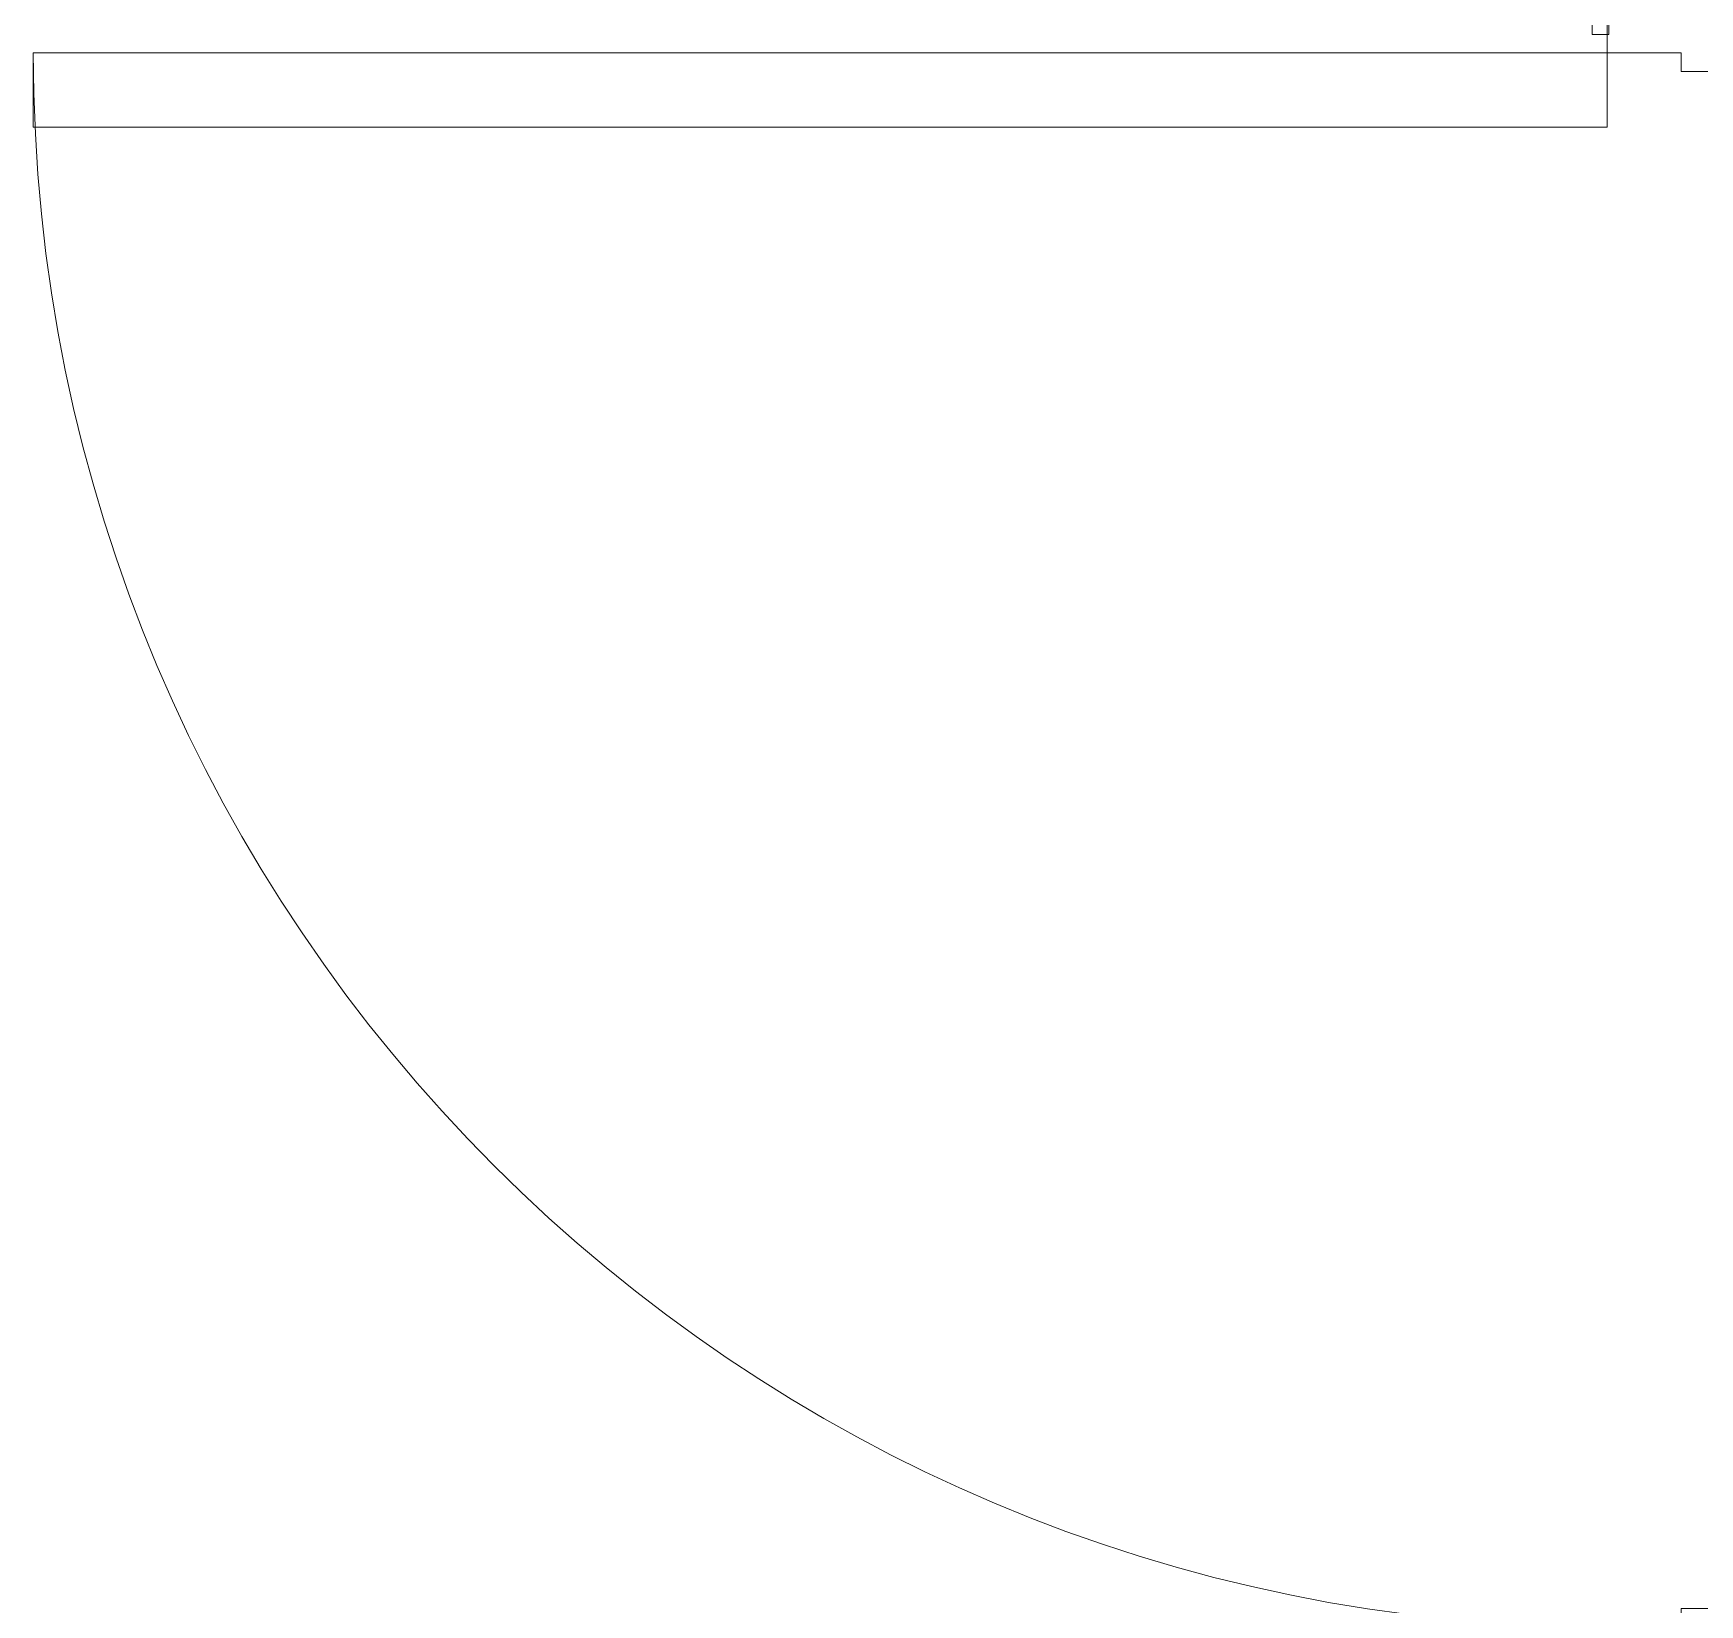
# Model space of a CAD drawing. Header units: millimetres. Extents: x -249154 to 415037, y -45458 to 354837.
# Drawn here: x 50615 to 51515, y 104798 to 105647 of the extents above; entities that cross this region are included whole.
import ezdxf

# ---------------------------------------------------------------- set-up
doc = ezdxf.new("R2010")
doc.units = ezdxf.units.MM
doc.layers.add('A-DOOR-1', color=7, linetype='Continuous', lineweight=5, true_color=0xc0c0c0)
doc.layers.add('A-DOOR-FRAM-1', color=7, linetype='Continuous', lineweight=5, true_color=0xc0c0c0)
doc.layers.add('A-DOOR-2', color=7, linetype='Continuous', lineweight=5)
doc.layers.add('A-DOOR-FRAM-2', color=7, linetype='Continuous', lineweight=5)

# ---------------------------------------------------------------- blocks, each defined once
blk = doc.blocks.new('110_Дверь_СКБ_1Ст_Внутренняя1 - Д-26л 950х2100 EIW30-32941023-Объем проектирования 1 этажа')
at = {"layer": 'A-DOOR-2'}
h = blk.add_hatch(dxfattribs=at)
h.set_pattern_fill('FP_33', color=256, style=0, pattern_type=2)
h.set_pattern_definition([(135, (1826.41, 164.685), (-14.14214, -14.14214), []), (225, (1826.41, 164.685), (14.14214, -14.14214), [])])
h.paths.add_polyline_path([(462.5, 100), (462.5, -100), (487.5, -100), (487.5, 100), (479.76, 100)])
at = {"layer": 'A-DOOR-FRAM-2'}
h = blk.add_hatch(dxfattribs=at)
h.set_pattern_fill('FP_34', color=256, style=0, pattern_type=2)
h.set_pattern_definition([(45, (-296.384, 164.685), (-14.1421, 14.1421), []), (135, (-296.384, 164.685), (-14.1421, -14.1421), [])])
h.paths.add_polyline_path([(-462.5, 100), (-462.5, -100), (-437.5, -100), (-437.5, 100), (-446.31, 100)])
at = {"layer": 'A-DOOR-1'}
for p, q in [((437.5, 950), (397.5, 950)), ((397.5, 950), (397.5, 100)), ((437.5, 100), (437.5, 950)), ((397.5, 100), (437.5, 100))]:
    blk.add_line(p, q, dxfattribs=at)
blk.add_arc((437.5, 100), 850, 90, 180, dxfattribs=at)
at = {"layer": 'A-DOOR-FRAM-1'}
for p, q in [((-422.5, 108), (-492.5, 108)), ((-492.5, 108), (-492.5, 100)), ((-492.5, 100), (-422.5, 100)), ((-437.5, 100), (-462.5, 100)), ((-462.5, 100), (-462.5, -100)), ((-412.5, 100), (-437.5, 100)), ((-437.5, 100), (-437.5, 20)), ((-437.5, -100), (-437.5, 100)), ((-422.5, 100), (-437.5, 100)), ((-437.5, 100), (-437.5, 99)), ((-422.5, 100), (-422.5, 108)), ((-422.5, 99), (-422.5, 100)), ((-412.5, 60), (-412.5, 100)), ((437.5, 100), (437.5, 60)), ((462.5, 100), (437.5, 100)), ((517.5, 108), (447.5, 108)), ((447.5, 108), (447.5, 100)), ((462.5, 100), (447.5, 100)), ((447.5, 100), (447.5, 99)), ((447.5, 100), (517.5, 100)), ((462.5, 20), (462.5, 100)), ((487.5, 100), (462.5, 100)), ((462.5, 100), (462.5, -100)), ((462.5, 99), (462.5, 100)), ((487.5, -100), (487.5, 100)), ((517.5, 100), (517.5, 108)), ((-437.5, 99), (-422.5, 99)), ((447.5, 99), (462.5, 99)), ((-402.5, 60), (-412.5, 60)), ((-402.5, 20), (-402.5, 60)), ((437.5, 60), (427.5, 60)), ((427.5, 60), (427.5, 20)), ((-437.5, 20), (-402.5, 20)), ((-422.5, 20), (-437.5, 20)), ((-437.5, 20), (-437.5, -100)), ((-422.5, -100), (-422.5, 20)), ((427.5, 20), (462.5, 20)), ((462.5, 20), (447.5, 20)), ((447.5, 20), (447.5, -100)), ((462.5, -100), (462.5, 20)), ((-422.5, -100), (-492.5, -100)), ((-492.5, -100), (-492.5, -108)), ((-492.5, -108), (-422.5, -108)), ((-462.5, -100), (-437.5, -100)), ((-437.5, -100), (-422.5, -100)), ((-422.5, -108), (-422.5, -100)), ((447.5, -100), (462.5, -100)), ((517.5, -100), (447.5, -100)), ((447.5, -100), (447.5, -108)), ((447.5, -108), (517.5, -108)), ((462.5, -100), (487.5, -100)), ((517.5, -108), (517.5, -100))]:
    blk.add_line(p, q, dxfattribs=at)
blk = doc.blocks.new('1floor')
at = {"layer": 'A-DOOR-1', "rotation": 89.9999999999999}
blk.add_blockref('110_Дверь_СКБ_1Ст_Внутренняя1 - Д-26л 950х2100 EIW30-32941023-Объем проектирования 1 этажа', (51500, 26012.5), dxfattribs=at)

msp = doc.modelspace()

# ---------------------------------------------------------------- block references
msp.add_blockref('1floor', (64.7, 79186.05))

doc.saveas('drawing.dxf')
